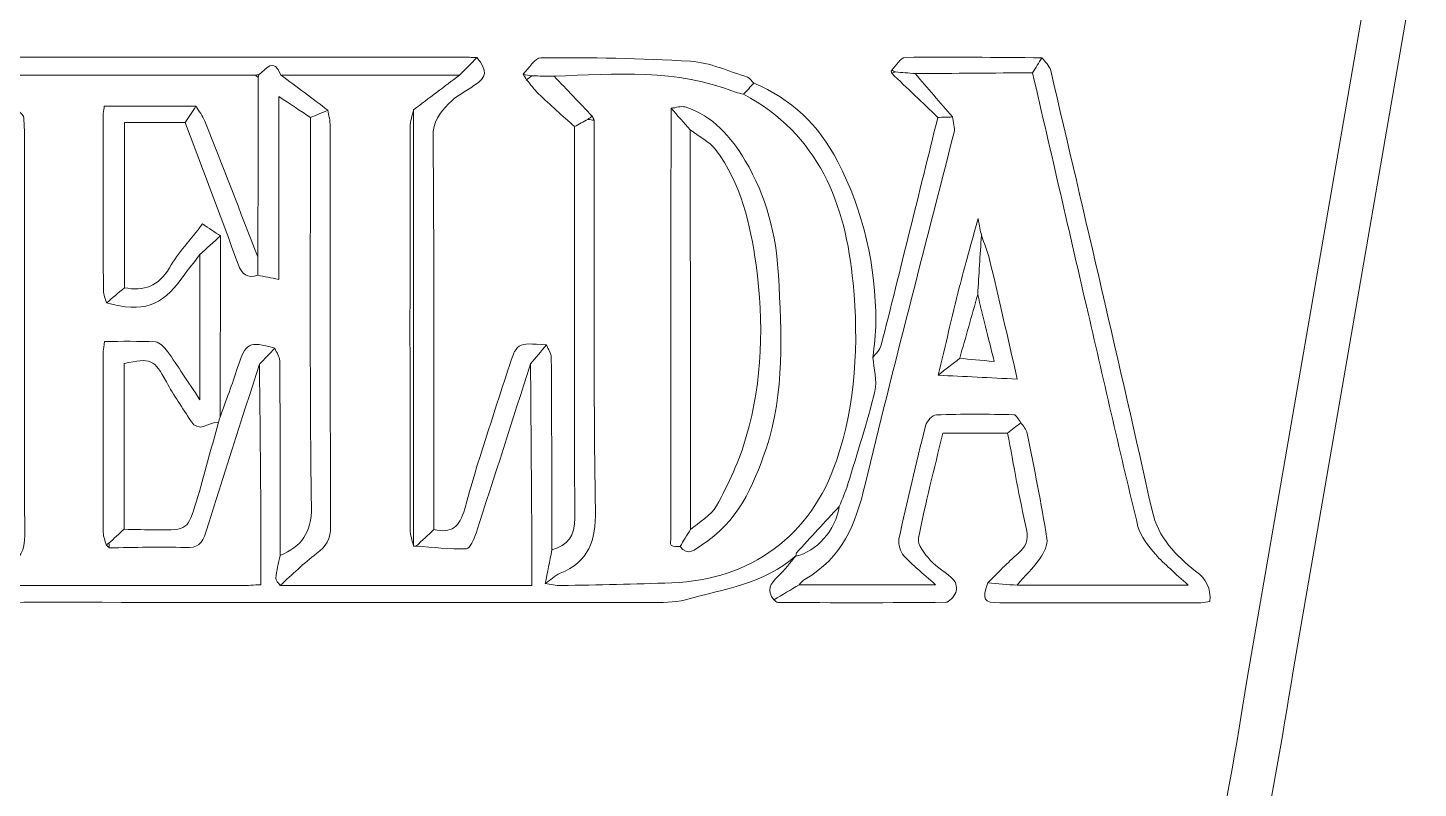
# Model space of a CAD drawing. Header units: inches. Extents: x 0 to 12, y 0 to 12.
# Drawn here: x 5.329 to 6.358, y 2.884 to 3.446 of the extents above; entities that cross this region are included whole.
import ezdxf

# ---------------------------------------------------------------- set-up
doc = ezdxf.new("R2010")
doc.units = ezdxf.units.IN
doc.header["$MEASUREMENT"] = 0

msp = doc.modelspace()

# ---------------------------------------------------------------- linework, layer by layer
at = {"color": 250, "lineweight": 0}
msp.add_line((6.2653, 2.9705), (6.3578, 3.5057), dxfattribs=at)
at = {"color": 5, "lineweight": 0}
msp.add_line((6.2311, 2.9633), (6.319, 3.4717), dxfattribs=at)
for points, knots in [([(5.6613, 3.4239), (5.657, 3.4196), (5.6528, 3.4153), (5.6485, 3.411), (5.6045, 3.411), (5.5605, 3.411), (5.5164, 3.411), (5.511, 3.4247), (5.5055, 3.4153), (5.5, 3.4112), (5.499, 3.4111), (5.498, 3.4111), (5.4971, 3.411), (5.4311, 3.411), (5.3651, 3.411), (5.2991, 3.411), (5.2982, 3.411), (5.2972, 3.411), (5.2962, 3.411), (5.2933, 3.4122), (5.2904, 3.4135), (5.2867, 3.4151), (5.2889, 3.4185), (5.2909, 3.4214), (5.2928, 3.4243), (5.412, 3.4243), (5.5311, 3.4243), (5.6503, 3.4243), (5.654, 3.4243), (5.6576, 3.4241), (5.6613, 3.4239)], [0, 0, 0, 0, 1, 1, 1, 2, 2, 2, 3, 3, 3, 4, 4, 4, 5, 5, 5, 6, 6, 6, 7, 7, 7, 8, 8, 8, 9, 9, 9, 10, 10, 10, 10]), ([(5.5511, 3.385), (5.5468, 3.3832), (5.5425, 3.3814), (5.5382, 3.3796), (5.5309, 3.3844), (5.5235, 3.3893), (5.5148, 3.3951), (5.5148, 3.3493), (5.5148, 3.3052), (5.5148, 3.2599), (5.5089, 3.261), (5.504, 3.262), (5.4992, 3.2629), (5.4992, 3.2674), (5.4993, 3.272), (5.4993, 3.2765), (5.4994, 3.3208), (5.4995, 3.3651), (5.4996, 3.4094), (5.4998, 3.41), (5.4999, 3.4106), (5.5, 3.4112), (5.5055, 3.4153), (5.511, 3.4247), (5.5164, 3.411), (5.528, 3.4023), (5.5396, 3.3937), (5.5511, 3.385)], [0, 0, 0, 0, 1, 1, 1, 2, 2, 2, 3, 3, 3, 4, 4, 4, 5, 5, 5, 6, 6, 6, 7, 7, 7, 8, 8, 8, 9, 9, 9, 9]), ([(5.6613, 3.4239), (5.6695, 3.414), (5.669, 3.4097), (5.6592, 3.4032), (5.6528, 3.3989), (5.6456, 3.3953), (5.6404, 3.3898), (5.6341, 3.3832), (5.6288, 3.3766), (5.6289, 3.3651), (5.6298, 3.2684), (5.6295, 3.1717), (5.6296, 3.0749), (5.6252, 3.0708), (5.6208, 3.0667), (5.6165, 3.0626), (5.6158, 3.0626), (5.6152, 3.0626), (5.6145, 3.0625), (5.6145, 3.1701), (5.6145, 3.2777), (5.6145, 3.3853), (5.6259, 3.3939), (5.6372, 3.4024), (5.6485, 3.411), (5.6528, 3.4153), (5.657, 3.4196), (5.6613, 3.4239)], [0, 0, 0, 0, 1, 1, 1, 2, 2, 2, 3, 3, 3, 4, 4, 4, 5, 5, 5, 6, 6, 6, 7, 7, 7, 8, 8, 8, 9, 9, 9, 9]), ([(5.8662, 3.405), (5.8637, 3.4023), (5.8612, 3.3996), (5.8587, 3.3969), (5.8567, 3.3974), (5.8546, 3.3976), (5.8528, 3.3983), (5.8092, 3.4157), (5.7638, 3.4119), (5.7185, 3.4101), (5.713, 3.4102), (5.7075, 3.4103), (5.702, 3.4104), (5.6998, 3.4108), (5.6977, 3.4112), (5.6955, 3.4116), (5.6999, 3.4158), (5.7043, 3.4238), (5.7087, 3.4238), (5.7456, 3.4239), (5.7826, 3.4236), (5.8195, 3.4212), (5.8337, 3.4203), (5.8476, 3.4138), (5.8615, 3.4095), (5.8633, 3.4089), (5.8646, 3.4065), (5.8662, 3.405)], [0, 0, 0, 0, 1, 1, 1, 2, 2, 2, 3, 3, 3, 4, 4, 4, 5, 5, 5, 6, 6, 6, 7, 7, 7, 8, 8, 8, 9, 9, 9, 9]), ([(5.7467, 3.3806), (5.7373, 3.3905), (5.7279, 3.4003), (5.7185, 3.4101), (5.7638, 3.4119), (5.8092, 3.4157), (5.8528, 3.3983), (5.8546, 3.3976), (5.8567, 3.3974), (5.8587, 3.3969), (5.9143, 3.3669), (5.9341, 3.3163), (5.9397, 3.257), (5.9439, 3.2123), (5.9418, 3.1685), (5.9274, 3.1258), (5.9086, 3.0703), (5.8641, 3.0376), (5.8055, 3.0355), (5.7782, 3.0344), (5.751, 3.034), (5.7238, 3.0335), (5.7198, 3.0334), (5.7159, 3.0344), (5.7119, 3.0349), (5.7156, 3.0375), (5.7189, 3.0408), (5.7229, 3.0425), (5.7443, 3.0512), (5.7493, 3.0666), (5.749, 3.0892), (5.7475, 3.1853), (5.7483, 3.2814), (5.7482, 3.3776), (5.7477, 3.3786), (5.7472, 3.3796), (5.7467, 3.3806)], [0, 0, 0, 0, 1, 1, 1, 2, 2, 2, 3, 3, 3, 4, 4, 4, 5, 5, 5, 6, 6, 6, 7, 7, 7, 8, 8, 8, 9, 9, 9, 10, 10, 10, 11, 11, 11, 12, 12, 12, 12]), ([(6.0794, 3.4238), (6.0771, 3.4201), (6.0748, 3.4164), (6.0725, 3.4127), (6.0435, 3.4125), (6.0146, 3.4123), (5.9856, 3.4121), (5.9808, 3.4125), (5.9759, 3.4129), (5.971, 3.4133), (5.9701, 3.4138), (5.9692, 3.4142), (5.9683, 3.4147), (5.9716, 3.418), (5.9749, 3.4241), (5.9782, 3.4241), (6.0119, 3.4246), (6.0456, 3.424), (6.0794, 3.4238)], [0, 0, 0, 0, 1, 1, 1, 2, 2, 2, 3, 3, 3, 4, 4, 4, 5, 5, 5, 6, 6, 6, 6]), ([(6.0794, 3.4238), (6.0816, 3.4207), (6.0851, 3.4179), (6.0859, 3.4145), (6.1112, 3.3061), (6.1367, 3.1977), (6.1609, 3.089), (6.1655, 3.0684), (6.1786, 3.0557), (6.1931, 3.0442), (6.2014, 3.0377), (6.2044, 3.0317), (6.2037, 3.0216), (6.2016, 3.0213), (6.1993, 3.0208), (6.1971, 3.0208), (6.1474, 3.0207), (6.0978, 3.0207), (6.0482, 3.0208), (6.0361, 3.0208), (6.0351, 3.0226), (6.0393, 3.0354), (6.0465, 3.0348), (6.0538, 3.0342), (6.061, 3.0337), (6.1023, 3.0337), (6.1435, 3.0337), (6.1876, 3.0337), (6.178, 3.0427), (6.1701, 3.0491), (6.1635, 3.0566), (6.1582, 3.0627), (6.1523, 3.0697), (6.1505, 3.0772), (6.1376, 3.1296), (6.1258, 3.1822), (6.1136, 3.2348), (6.0999, 3.2941), (6.0862, 3.3534), (6.0725, 3.4127), (6.0748, 3.4164), (6.0771, 3.4201), (6.0794, 3.4238)], [0, 0, 0, 0, 1, 1, 1, 2, 2, 2, 3, 3, 3, 4, 4, 4, 5, 5, 5, 6, 6, 6, 7, 7, 7, 8, 8, 8, 9, 9, 9, 10, 10, 10, 11, 11, 11, 12, 12, 12, 13, 13, 13, 14, 14, 14, 14]), ([(5.2991, 3.411), (5.3651, 3.411), (5.4311, 3.411), (5.4971, 3.411), (5.4979, 3.4105), (5.4988, 3.4099), (5.4996, 3.4094), (5.4995, 3.3651), (5.4994, 3.3208), (5.4993, 3.2765), (5.4862, 3.31), (5.4732, 3.3436), (5.46, 3.377), (5.4585, 3.3809), (5.4557, 3.3843), (5.4535, 3.3879), (5.4312, 3.3879), (5.4088, 3.3879), (5.3856, 3.3879), (5.3855, 3.3866), (5.3849, 3.3847), (5.3849, 3.3827), (5.3849, 3.339), (5.3848, 3.2952), (5.385, 3.2515), (5.385, 3.2485), (5.3865, 3.2455), (5.3873, 3.2425), (5.4144, 3.2353), (5.4277, 3.2397), (5.4431, 3.2608), (5.4474, 3.2667), (5.4519, 3.2725), (5.4564, 3.2783), (5.4564, 3.2434), (5.4564, 3.2086), (5.4564, 3.1709), (5.4472, 3.1846), (5.4401, 3.1958), (5.4324, 3.2066), (5.4302, 3.2096), (5.4267, 3.2134), (5.4236, 3.2136), (5.4112, 3.2144), (5.3987, 3.214), (5.3858, 3.214), (5.3854, 3.2106), (5.3849, 3.2087), (5.3849, 3.2067), (5.3848, 3.1621), (5.3848, 3.1174), (5.3849, 3.0728), (5.3849, 3.0697), (5.3863, 3.0666), (5.387, 3.0635), (5.3878, 3.0628), (5.3886, 3.0621), (5.3894, 3.0614), (5.4081, 3.0615), (5.4269, 3.0623), (5.4456, 3.0615), (5.4548, 3.0611), (5.4582, 3.0646), (5.4608, 3.0729), (5.4737, 3.1145), (5.4872, 3.1558), (5.5005, 3.1973), (5.5008, 3.1607), (5.5012, 3.1241), (5.5015, 3.0875), (5.5016, 3.0701), (5.5015, 3.0527), (5.5015, 3.0341), (5.4962, 3.0338), (5.4918, 3.0335), (5.4875, 3.0335), (5.4298, 3.0334), (5.372, 3.0335), (5.3142, 3.0334), (5.3094, 3.0334), (5.3046, 3.0326), (5.2998, 3.0322), (5.2998, 3.0321), (5.299, 3.0331), (5.299, 3.0331), (5.304, 3.0378), (5.3083, 3.0436), (5.314, 3.047), (5.3234, 3.0526), (5.3269, 3.0597), (5.3268, 3.0708), (5.3264, 3.1696), (5.3266, 3.2684), (5.3266, 3.3671), (5.3266, 3.3716), (5.3262, 3.376), (5.326, 3.3805), (5.3169, 3.39), (5.3079, 3.3995), (5.2988, 3.409), (5.2989, 3.4097), (5.299, 3.4103), (5.2991, 3.411)], [0, 0, 0, 0, 1, 1, 1, 2, 2, 2, 3, 3, 3, 4, 4, 4, 5, 5, 5, 6, 6, 6, 7, 7, 7, 8, 8, 8, 9, 9, 9, 10, 10, 10, 11, 11, 11, 12, 12, 12, 13, 13, 13, 14, 14, 14, 15, 15, 15, 16, 16, 16, 17, 17, 17, 18, 18, 18, 19, 19, 19, 20, 20, 20, 21, 21, 21, 22, 22, 22, 23, 23, 23, 24, 24, 24, 25, 25, 25, 26, 26, 26, 27, 27, 27, 28, 28, 28, 29, 29, 29, 30, 30, 30, 31, 31, 31, 32, 32, 32, 33, 33, 33, 34, 34, 34, 34]), ([(5.5, 3.4112), (5.4999, 3.4106), (5.4998, 3.41), (5.4996, 3.4094), (5.4988, 3.4099), (5.4979, 3.4105), (5.4971, 3.411), (5.498, 3.4111), (5.499, 3.4111), (5.5, 3.4112)], [0, 0, 0, 0, 1, 1, 1, 2, 2, 2, 3, 3, 3, 3]), ([(5.6165, 3.0626), (5.6288, 3.0618), (5.6412, 3.0603), (5.6536, 3.0607), (5.6561, 3.0608), (5.6593, 3.0679), (5.6607, 3.0722), (5.6743, 3.1139), (5.6877, 3.1557), (5.701, 3.1975), (5.7014, 3.1536), (5.7017, 3.1096), (5.702, 3.0657), (5.702, 3.0555), (5.702, 3.0454), (5.702, 3.0336), (5.6393, 3.0336), (5.5776, 3.0336), (5.5158, 3.0336), (5.5248, 3.0415), (5.5332, 3.0501), (5.5427, 3.0571), (5.5499, 3.0624), (5.5531, 3.0679), (5.5531, 3.0772), (5.5527, 3.1759), (5.5529, 3.2746), (5.5528, 3.3733), (5.5528, 3.3772), (5.5517, 3.3811), (5.5511, 3.385), (5.5396, 3.3937), (5.528, 3.4023), (5.5164, 3.411), (5.5605, 3.411), (5.6045, 3.411), (5.6485, 3.411), (5.6372, 3.4024), (5.6259, 3.3939), (5.6145, 3.3853), (5.6136, 3.3811), (5.612, 3.3769), (5.612, 3.3727), (5.6118, 3.2735), (5.6118, 3.1743), (5.612, 3.075), (5.612, 3.0708), (5.6136, 3.0667), (5.6145, 3.0625), (5.6152, 3.0626), (5.6158, 3.0626), (5.6165, 3.0626)], [0, 0, 0, 0, 1, 1, 1, 2, 2, 2, 3, 3, 3, 4, 4, 4, 5, 5, 5, 6, 6, 6, 7, 7, 7, 8, 8, 8, 9, 9, 9, 10, 10, 10, 11, 11, 11, 12, 12, 12, 13, 13, 13, 14, 14, 14, 15, 15, 15, 16, 16, 16, 17, 17, 17, 17]), ([(5.702, 3.4104), (5.7007, 3.4094), (5.6994, 3.4085), (5.6981, 3.4076), (5.6972, 3.4089), (5.6964, 3.4103), (5.6955, 3.4116), (5.6977, 3.4112), (5.6998, 3.4108), (5.702, 3.4104)], [0, 0, 0, 0, 1, 1, 1, 2, 2, 2, 3, 3, 3, 3]), ([(5.702, 3.4104), (5.7075, 3.4103), (5.713, 3.4102), (5.7185, 3.4101), (5.7279, 3.4003), (5.7373, 3.3905), (5.7467, 3.3806), (5.7456, 3.3798), (5.7445, 3.379), (5.7434, 3.3782), (5.7401, 3.3765), (5.7369, 3.3747), (5.7336, 3.3729), (5.7247, 3.3809), (5.7157, 3.3889), (5.707, 3.3971), (5.7037, 3.4002), (5.701, 3.4041), (5.6981, 3.4076), (5.6994, 3.4085), (5.7007, 3.4094), (5.702, 3.4104)], [0, 0, 0, 0, 1, 1, 1, 2, 2, 2, 3, 3, 3, 4, 4, 4, 5, 5, 5, 6, 6, 6, 7, 7, 7, 7]), ([(6.0132, 3.38), (6.004, 3.3907), (5.9948, 3.4014), (5.9856, 3.4121), (6.0146, 3.4123), (6.0435, 3.4125), (6.0725, 3.4127), (6.0862, 3.3534), (6.0999, 3.2941), (6.1136, 3.2348), (6.1258, 3.1822), (6.1376, 3.1296), (6.1505, 3.0772), (6.1523, 3.0697), (6.1582, 3.0627), (6.1635, 3.0566), (6.1701, 3.0491), (6.178, 3.0427), (6.1876, 3.0337), (6.1435, 3.0337), (6.1023, 3.0337), (6.061, 3.0337), (6.0668, 3.0403), (6.073, 3.0465), (6.078, 3.0536), (6.0809, 3.0578), (6.0839, 3.0637), (6.0831, 3.0683), (6.0789, 3.0943), (6.0737, 3.1202), (6.0686, 3.146), (6.068, 3.1488), (6.0655, 3.1513), (6.0639, 3.1539), (6.0621, 3.1559), (6.0604, 3.1598), (6.0586, 3.1598), (6.0395, 3.1603), (6.0204, 3.1604), (6.0013, 3.1597), (5.9985, 3.1596), (5.9941, 3.155), (5.9933, 3.1517), (5.9863, 3.1238), (5.9796, 3.0958), (5.9736, 3.0677), (5.9728, 3.064), (5.9747, 3.0584), (5.9773, 3.0555), (5.9835, 3.0486), (5.9908, 3.0429), (6.0007, 3.0341), (5.9647, 3.0341), (5.9322, 3.0341), (5.8998, 3.0341), (5.9013, 3.0355), (5.9025, 3.0373), (5.9043, 3.0382), (5.9314, 3.0538), (5.9416, 3.0788), (5.9486, 3.1081), (5.9694, 3.1953), (5.9925, 3.2819), (6.0144, 3.3688), (6.0153, 3.3722), (6.0137, 3.3762), (6.0132, 3.38)], [0, 0, 0, 0, 1, 1, 1, 2, 2, 2, 3, 3, 3, 4, 4, 4, 5, 5, 5, 6, 6, 6, 7, 7, 7, 8, 8, 8, 9, 9, 9, 10, 10, 10, 11, 11, 11, 12, 12, 12, 13, 13, 13, 14, 14, 14, 15, 15, 15, 16, 16, 16, 17, 17, 17, 18, 18, 18, 19, 19, 19, 20, 20, 20, 21, 21, 21, 22, 22, 22, 22]), ([(5.971, 3.4133), (5.9701, 3.413), (5.9692, 3.4126), (5.9683, 3.4123), (5.9682, 3.4128), (5.968, 3.4134), (5.9679, 3.4139), (5.9679, 3.4141), (5.9682, 3.4144), (5.9683, 3.4147), (5.9692, 3.4142), (5.9701, 3.4138), (5.971, 3.4133)], [0, 0, 0, 0, 1, 1, 1, 2, 2, 2, 3, 3, 3, 4, 4, 4, 4]), ([(5.971, 3.4133), (5.9759, 3.4129), (5.9808, 3.4125), (5.9856, 3.4121), (5.9948, 3.4014), (6.004, 3.3907), (6.0132, 3.38), (6.0096, 3.3799), (6.006, 3.3798), (6.0024, 3.3797), (5.9911, 3.3906), (5.9797, 3.4014), (5.9683, 3.4123), (5.9692, 3.4126), (5.9701, 3.413), (5.971, 3.4133)], [0, 0, 0, 0, 1, 1, 1, 2, 2, 2, 3, 3, 3, 4, 4, 4, 5, 5, 5, 5]), ([(5.8662, 3.405), (5.894, 3.3932), (5.9142, 3.3743), (5.9284, 3.3469), (5.9477, 3.3093), (5.9565, 3.27), (5.9566, 3.2283), (5.9566, 3.2196), (5.9552, 3.2109), (5.9544, 3.2022), (5.955, 3.1938), (5.9577, 3.185), (5.9558, 3.1773), (5.9502, 3.1542), (5.9428, 3.1315), (5.9359, 3.1087), (5.9342, 3.103), (5.9317, 3.0975), (5.9295, 3.0919), (5.9189, 3.0805), (5.9083, 3.0691), (5.8978, 3.0577), (5.8974, 3.0572), (5.8976, 3.0561), (5.8976, 3.0553), (5.8976, 3.0553), (5.8976, 3.0556), (5.8976, 3.0556), (5.8742, 3.0351), (5.8442, 3.0307), (5.8157, 3.023), (5.8072, 3.0207), (5.7979, 3.021), (5.789, 3.021), (5.6347, 3.0209), (5.4804, 3.0208), (5.3261, 3.0212), (5.3142, 3.0212), (5.3095, 3.0169), (5.3065, 3.0062), (5.2996, 2.9813), (5.2912, 2.9569), (5.284, 2.9321), (5.2816, 2.9236), (5.278, 2.9201), (5.2683, 2.9201), (5.1453, 2.9204), (5.0224, 2.9202), (4.8994, 2.9198), (4.8878, 2.9197), (4.8834, 2.9245), (4.8833, 2.9352), (4.8887, 2.9347), (4.8941, 2.9342), (4.8995, 2.9338), (4.9048, 2.9335), (4.9101, 2.9331), (4.9153, 2.933), (5.0044, 2.933), (5.0934, 2.933), (5.1824, 2.933), (5.2072, 2.933), (5.232, 2.9328), (5.2568, 2.9333), (5.2608, 2.9333), (5.2673, 2.9358), (5.2683, 2.9387), (5.2793, 2.9697), (5.2894, 3.001), (5.2998, 3.0322), (5.3046, 3.0326), (5.3094, 3.0334), (5.3142, 3.0334), (5.372, 3.0335), (5.4298, 3.0334), (5.4875, 3.0335), (5.4918, 3.0335), (5.4962, 3.0338), (5.5015, 3.0341), (5.5015, 3.0527), (5.5016, 3.0701), (5.5015, 3.0875), (5.5012, 3.1241), (5.5008, 3.1607), (5.5005, 3.1973), (5.5043, 3.2012), (5.5081, 3.2051), (5.5118, 3.209), (5.5131, 3.2059), (5.5154, 3.2028), (5.5155, 3.1997), (5.5158, 3.1517), (5.5158, 3.1036), (5.5158, 3.0556), (5.5146, 3.05), (5.5131, 3.0445), (5.5125, 3.0389), (5.5123, 3.0373), (5.5146, 3.0354), (5.5158, 3.0336), (5.5776, 3.0336), (5.6393, 3.0336), (5.702, 3.0336), (5.702, 3.0454), (5.702, 3.0555), (5.702, 3.0657), (5.7017, 3.1096), (5.7014, 3.1536), (5.701, 3.1975), (5.705, 3.2021), (5.7089, 3.2068), (5.7128, 3.2114), (5.714, 3.2083), (5.7164, 3.2052), (5.7164, 3.2021), (5.7167, 3.1547), (5.7168, 3.1072), (5.7169, 3.0598), (5.7152, 3.0515), (5.7136, 3.0432), (5.7119, 3.0349), (5.7159, 3.0344), (5.7198, 3.0334), (5.7238, 3.0335), (5.751, 3.034), (5.7782, 3.0344), (5.8055, 3.0355), (5.8641, 3.0376), (5.9086, 3.0703), (5.9274, 3.1258), (5.9418, 3.1685), (5.9439, 3.2123), (5.9397, 3.257), (5.9341, 3.3163), (5.9143, 3.3669), (5.8587, 3.3969), (5.8612, 3.3996), (5.8637, 3.4023), (5.8662, 3.405)], [0, 0, 0, 0, 1, 1, 1, 2, 2, 2, 3, 3, 3, 4, 4, 4, 5, 5, 5, 6, 6, 6, 7, 7, 7, 8, 8, 8, 9, 9, 9, 10, 10, 10, 11, 11, 11, 12, 12, 12, 13, 13, 13, 14, 14, 14, 15, 15, 15, 16, 16, 16, 17, 17, 17, 18, 18, 18, 19, 19, 19, 20, 20, 20, 21, 21, 21, 22, 22, 22, 23, 23, 23, 24, 24, 24, 25, 25, 25, 26, 26, 26, 27, 27, 27, 28, 28, 28, 29, 29, 29, 30, 30, 30, 31, 31, 31, 32, 32, 32, 33, 33, 33, 34, 34, 34, 35, 35, 35, 36, 36, 36, 37, 37, 37, 38, 38, 38, 39, 39, 39, 40, 40, 40, 41, 41, 41, 42, 42, 42, 43, 43, 43, 44, 44, 44, 45, 45, 45, 46, 46, 46, 46]), ([(5.4455, 3.3759), (5.4309, 3.3759), (5.4164, 3.3759), (5.4005, 3.3759), (5.4005, 3.3346), (5.4005, 3.2941), (5.4005, 3.2537), (5.3961, 3.2499), (5.3917, 3.2462), (5.3873, 3.2425), (5.3865, 3.2455), (5.385, 3.2485), (5.385, 3.2515), (5.3848, 3.2952), (5.3849, 3.339), (5.3849, 3.3827), (5.3849, 3.3847), (5.3855, 3.3866), (5.3856, 3.3879), (5.4088, 3.3879), (5.4312, 3.3879), (5.4535, 3.3879), (5.4509, 3.3839), (5.4482, 3.3799), (5.4455, 3.3759)], [0, 0, 0, 0, 1, 1, 1, 2, 2, 2, 3, 3, 3, 4, 4, 4, 5, 5, 5, 6, 6, 6, 7, 7, 7, 8, 8, 8, 8]), ([(5.4455, 3.3759), (5.4482, 3.3799), (5.4509, 3.3839), (5.4535, 3.3879), (5.4557, 3.3843), (5.4585, 3.3809), (5.46, 3.377), (5.4732, 3.3436), (5.4862, 3.31), (5.4993, 3.2765), (5.4993, 3.272), (5.4992, 3.2674), (5.4992, 3.2629), (5.4915, 3.2606), (5.4875, 3.2634), (5.4847, 3.2711), (5.4719, 3.3061), (5.4586, 3.341), (5.4455, 3.3759)], [0, 0, 0, 0, 1, 1, 1, 2, 2, 2, 3, 3, 3, 4, 4, 4, 5, 5, 5, 6, 6, 6, 6]), ([(5.5158, 3.0556), (5.5313, 3.0626), (5.5392, 3.0721), (5.5389, 3.0915), (5.5376, 3.1875), (5.5382, 3.2836), (5.5382, 3.3796), (5.5425, 3.3814), (5.5468, 3.3832), (5.5511, 3.385), (5.5517, 3.3811), (5.5528, 3.3772), (5.5528, 3.3733), (5.5529, 3.2746), (5.5527, 3.1759), (5.5531, 3.0772), (5.5531, 3.0679), (5.5499, 3.0624), (5.5427, 3.0571), (5.5332, 3.0501), (5.5248, 3.0415), (5.5158, 3.0336), (5.5146, 3.0354), (5.5123, 3.0373), (5.5125, 3.0389), (5.5131, 3.0445), (5.5146, 3.05), (5.5158, 3.0556)], [0, 0, 0, 0, 1, 1, 1, 2, 2, 2, 3, 3, 3, 4, 4, 4, 5, 5, 5, 6, 6, 6, 7, 7, 7, 8, 8, 8, 9, 9, 9, 9]), ([(5.6145, 3.0625), (5.6136, 3.0667), (5.612, 3.0708), (5.612, 3.075), (5.6118, 3.1743), (5.6118, 3.2735), (5.612, 3.3727), (5.612, 3.3769), (5.6136, 3.3811), (5.6145, 3.3853), (5.6145, 3.2777), (5.6145, 3.1701), (5.6145, 3.0625)], [0, 0, 0, 0, 1, 1, 1, 2, 2, 2, 3, 3, 3, 4, 4, 4, 4]), ([(5.8117, 3.0623), (5.8174, 3.0546), (5.823, 3.0605), (5.8275, 3.0633), (5.8539, 3.08), (5.8659, 3.1066), (5.8753, 3.1347), (5.8893, 3.1766), (5.8868, 3.22), (5.8845, 3.2629), (5.8829, 3.2926), (5.8755, 3.3216), (5.8599, 3.3477), (5.8493, 3.3655), (5.8361, 3.3808), (5.8155, 3.3874), (5.8124, 3.3883), (5.8085, 3.3868), (5.805, 3.3865), (5.8049, 3.2807), (5.8049, 3.1749), (5.8048, 3.0691), (5.8048, 3.0671), (5.8042, 3.064), (5.8052, 3.0633), (5.8067, 3.0621), (5.8095, 3.0626), (5.8117, 3.0623)], [0, 0, 0, 0, 1, 1, 1, 2, 2, 2, 3, 3, 3, 4, 4, 4, 5, 5, 5, 6, 6, 6, 7, 7, 7, 8, 8, 8, 9, 9, 9, 9]), ([(5.8193, 3.0748), (5.8168, 3.0707), (5.8142, 3.0665), (5.8117, 3.0623), (5.8095, 3.0626), (5.8067, 3.0621), (5.8052, 3.0633), (5.8042, 3.064), (5.8048, 3.0671), (5.8048, 3.0691), (5.8049, 3.1749), (5.8049, 3.2807), (5.805, 3.3865), (5.8098, 3.3811), (5.8145, 3.3758), (5.8192, 3.3704), (5.8193, 3.2719), (5.8193, 3.1734), (5.8193, 3.0748)], [0, 0, 0, 0, 1, 1, 1, 2, 2, 2, 3, 3, 3, 4, 4, 4, 5, 5, 5, 6, 6, 6, 6]), ([(5.805, 3.3865), (5.8085, 3.3868), (5.8124, 3.3883), (5.8155, 3.3874), (5.8361, 3.3808), (5.8493, 3.3655), (5.8599, 3.3477), (5.8755, 3.3216), (5.8829, 3.2926), (5.8845, 3.2629), (5.8868, 3.22), (5.8893, 3.1766), (5.8753, 3.1347), (5.8659, 3.1066), (5.8539, 3.08), (5.8275, 3.0633), (5.823, 3.0605), (5.8174, 3.0546), (5.8117, 3.0623), (5.8142, 3.0665), (5.8168, 3.0707), (5.8193, 3.0748), (5.8259, 3.0806), (5.8348, 3.0852), (5.8387, 3.0924), (5.8475, 3.1087), (5.8556, 3.1259), (5.8607, 3.1436), (5.8727, 3.1852), (5.8737, 3.2279), (5.8679, 3.2706), (5.8637, 3.3009), (5.857, 3.3309), (5.8378, 3.3559), (5.8332, 3.362), (5.8255, 3.3657), (5.8192, 3.3704), (5.8145, 3.3758), (5.8098, 3.3811), (5.805, 3.3865)], [0, 0, 0, 0, 1, 1, 1, 2, 2, 2, 3, 3, 3, 4, 4, 4, 5, 5, 5, 6, 6, 6, 7, 7, 7, 8, 8, 8, 9, 9, 9, 10, 10, 10, 11, 11, 11, 12, 12, 12, 13, 13, 13, 13]), ([(5.7119, 3.0349), (5.7136, 3.0432), (5.7152, 3.0515), (5.7169, 3.0598), (5.7287, 3.0634), (5.7339, 3.0701), (5.7338, 3.0836), (5.7332, 3.1801), (5.7336, 3.2765), (5.7336, 3.3729), (5.7369, 3.3747), (5.7401, 3.3765), (5.7434, 3.3782), (5.745, 3.378), (5.7466, 3.3778), (5.7482, 3.3776), (5.7483, 3.2814), (5.7475, 3.1853), (5.749, 3.0892), (5.7493, 3.0666), (5.7443, 3.0512), (5.7229, 3.0425), (5.7189, 3.0408), (5.7156, 3.0375), (5.7119, 3.0349)], [0, 0, 0, 0, 1, 1, 1, 2, 2, 2, 3, 3, 3, 4, 4, 4, 5, 5, 5, 6, 6, 6, 7, 7, 7, 8, 8, 8, 8]), ([(5.7467, 3.3806), (5.7472, 3.3796), (5.7477, 3.3786), (5.7482, 3.3776), (5.7466, 3.3778), (5.745, 3.378), (5.7434, 3.3782), (5.7445, 3.379), (5.7456, 3.3798), (5.7467, 3.3806)], [0, 0, 0, 0, 1, 1, 1, 2, 2, 2, 3, 3, 3, 3]), ([(5.9295, 3.0919), (5.9317, 3.0975), (5.9342, 3.103), (5.9359, 3.1087), (5.9428, 3.1315), (5.9502, 3.1542), (5.9558, 3.1773), (5.9577, 3.185), (5.955, 3.1938), (5.9544, 3.2022), (5.9565, 3.2051), (5.9596, 3.2079), (5.9605, 3.2112), (5.9746, 3.2673), (5.9885, 3.3235), (6.0024, 3.3797), (6.006, 3.3798), (6.0096, 3.3799), (6.0132, 3.38), (6.0137, 3.3762), (6.0153, 3.3722), (6.0144, 3.3688), (5.9925, 3.2819), (5.9694, 3.1953), (5.9486, 3.1081), (5.9416, 3.0788), (5.9314, 3.0538), (5.9043, 3.0382), (5.9025, 3.0373), (5.9013, 3.0355), (5.8998, 3.0341), (5.8936, 3.0304), (5.8874, 3.0266), (5.8811, 3.0229), (5.8753, 3.0299), (5.8784, 3.035), (5.8843, 3.0403), (5.8892, 3.0448), (5.8932, 3.0504), (5.8976, 3.0556), (5.8976, 3.0556), (5.8976, 3.0553), (5.8976, 3.0553), (5.9124, 3.0582), (5.9268, 3.0747), (5.9295, 3.0919)], [0, 0, 0, 0, 1, 1, 1, 2, 2, 2, 3, 3, 3, 4, 4, 4, 5, 5, 5, 6, 6, 6, 7, 7, 7, 8, 8, 8, 9, 9, 9, 10, 10, 10, 11, 11, 11, 12, 12, 12, 13, 13, 13, 14, 14, 14, 15, 15, 15, 15]), ([(6.0346, 3.2925), (6.0339, 3.2958), (6.0333, 3.2991), (6.0322, 3.3049), (6.0271, 3.2863), (6.0224, 3.2701), (6.0183, 3.2538), (6.0128, 3.2322), (6.0079, 3.2106), (6.0027, 3.189), (6.0218, 3.1881), (6.0408, 3.1871), (6.0612, 3.1862), (6.054, 3.2172), (6.0475, 3.246), (6.0407, 3.2746), (6.0393, 3.2807), (6.0367, 3.2865), (6.0346, 3.2925)], [0, 0, 0, 0, 1, 1, 1, 2, 2, 2, 3, 3, 3, 4, 4, 4, 5, 5, 5, 6, 6, 6, 6]), ([(6.0346, 3.2925), (6.0337, 3.2778), (6.0328, 3.2632), (6.0319, 3.2486), (6.0275, 3.2329), (6.023, 3.2172), (6.0186, 3.2016), (6.0133, 3.1974), (6.008, 3.1932), (6.0027, 3.189), (6.0079, 3.2106), (6.0128, 3.2322), (6.0183, 3.2538), (6.0224, 3.2701), (6.0271, 3.2863), (6.0322, 3.3049), (6.0333, 3.2991), (6.0339, 3.2958), (6.0346, 3.2925)], [0, 0, 0, 0, 1, 1, 1, 2, 2, 2, 3, 3, 3, 4, 4, 4, 5, 5, 5, 6, 6, 6, 6]), ([(5.3873, 3.2425), (5.3917, 3.2462), (5.3961, 3.2499), (5.4005, 3.2537), (5.415, 3.2511), (5.4259, 3.2547), (5.4339, 3.2685), (5.4403, 3.2796), (5.4494, 3.2892), (5.4584, 3.3009), (5.463, 3.2978), (5.4674, 3.2949), (5.4717, 3.292), (5.4666, 3.2874), (5.4615, 3.2828), (5.4564, 3.2783), (5.4519, 3.2725), (5.4474, 3.2667), (5.4431, 3.2608), (5.4277, 3.2397), (5.4144, 3.2353), (5.3873, 3.2425)], [0, 0, 0, 0, 1, 1, 1, 2, 2, 2, 3, 3, 3, 4, 4, 4, 5, 5, 5, 6, 6, 6, 7, 7, 7, 7]), ([(6.0346, 3.2925), (6.0367, 3.2865), (6.0393, 3.2807), (6.0407, 3.2746), (6.0475, 3.246), (6.054, 3.2172), (6.0612, 3.1862), (6.0408, 3.1871), (6.0218, 3.1881), (6.0027, 3.189), (6.008, 3.1932), (6.0133, 3.1974), (6.0186, 3.2016), (6.0262, 3.2008), (6.0338, 3.2001), (6.0441, 3.1991), (6.0395, 3.2177), (6.0357, 3.2331), (6.0319, 3.2486), (6.0328, 3.2632), (6.0337, 3.2778), (6.0346, 3.2925)], [0, 0, 0, 0, 1, 1, 1, 2, 2, 2, 3, 3, 3, 4, 4, 4, 5, 5, 5, 6, 6, 6, 7, 7, 7, 7]), ([(5.4713, 3.1579), (5.4709, 3.1567), (5.4705, 3.1554), (5.4701, 3.1542), (5.4633, 3.155), (5.4559, 3.1452), (5.4496, 3.1553), (5.4436, 3.1649), (5.437, 3.1741), (5.4316, 3.1841), (5.4228, 3.2006), (5.4199, 3.2022), (5.4003, 3.1976), (5.4003, 3.1569), (5.4003, 3.116), (5.4003, 3.0751), (5.3965, 3.0717), (5.3928, 3.0682), (5.3891, 3.0648), (5.3884, 3.0644), (5.3877, 3.064), (5.387, 3.0635), (5.3863, 3.0666), (5.3849, 3.0697), (5.3849, 3.0728), (5.3848, 3.1174), (5.3848, 3.1621), (5.3849, 3.2067), (5.3849, 3.2087), (5.3854, 3.2106), (5.3858, 3.214), (5.3987, 3.214), (5.4112, 3.2144), (5.4236, 3.2136), (5.4267, 3.2134), (5.4302, 3.2096), (5.4324, 3.2066), (5.4401, 3.1958), (5.4472, 3.1846), (5.4564, 3.1709), (5.4564, 3.2086), (5.4564, 3.2434), (5.4564, 3.2783), (5.4615, 3.2828), (5.4666, 3.2874), (5.4717, 3.292), (5.4716, 3.2473), (5.4715, 3.2026), (5.4713, 3.1579)], [0, 0, 0, 0, 1, 1, 1, 2, 2, 2, 3, 3, 3, 4, 4, 4, 5, 5, 5, 6, 6, 6, 7, 7, 7, 8, 8, 8, 9, 9, 9, 10, 10, 10, 11, 11, 11, 12, 12, 12, 13, 13, 13, 14, 14, 14, 15, 15, 15, 16, 16, 16, 16]), ([(5.4713, 3.1579), (5.4757, 3.1702), (5.4803, 3.1824), (5.4843, 3.1947), (5.4904, 3.2132), (5.4924, 3.2144), (5.5118, 3.209), (5.5081, 3.2051), (5.5043, 3.2012), (5.5005, 3.1973), (5.4872, 3.1558), (5.4737, 3.1145), (5.4608, 3.0729), (5.4582, 3.0646), (5.4548, 3.0611), (5.4456, 3.0615), (5.4269, 3.0623), (5.4081, 3.0615), (5.3894, 3.0614), (5.3893, 3.0625), (5.3892, 3.0637), (5.3891, 3.0648), (5.3928, 3.0682), (5.3965, 3.0717), (5.4003, 3.0751), (5.4084, 3.0749), (5.4165, 3.0747), (5.4246, 3.0747), (5.4472, 3.0746), (5.4475, 3.0746), (5.4539, 3.0958), (5.4596, 3.1152), (5.4647, 3.1347), (5.4701, 3.1542), (5.4705, 3.1554), (5.4709, 3.1567), (5.4713, 3.1579)], [0, 0, 0, 0, 1, 1, 1, 2, 2, 2, 3, 3, 3, 4, 4, 4, 5, 5, 5, 6, 6, 6, 7, 7, 7, 8, 8, 8, 9, 9, 9, 10, 10, 10, 11, 11, 11, 12, 12, 12, 12]), ([(5.6165, 3.0626), (5.6208, 3.0667), (5.6252, 3.0708), (5.6296, 3.0749), (5.6427, 3.0719), (5.6485, 3.0766), (5.6523, 3.0902), (5.6617, 3.1247), (5.6733, 3.1586), (5.6842, 3.1927), (5.6907, 3.2132), (5.6908, 3.2132), (5.7128, 3.2114), (5.7089, 3.2068), (5.705, 3.2021), (5.701, 3.1975), (5.6877, 3.1557), (5.6743, 3.1139), (5.6607, 3.0722), (5.6593, 3.0679), (5.6561, 3.0608), (5.6536, 3.0607), (5.6412, 3.0603), (5.6288, 3.0618), (5.6165, 3.0626)], [0, 0, 0, 0, 1, 1, 1, 2, 2, 2, 3, 3, 3, 4, 4, 4, 5, 5, 5, 6, 6, 6, 7, 7, 7, 8, 8, 8, 8]), ([(5.8811, 3.0229), (5.8874, 3.0266), (5.8936, 3.0304), (5.8998, 3.0341), (5.9322, 3.0341), (5.9647, 3.0341), (6.0007, 3.0341), (5.9908, 3.0429), (5.9835, 3.0486), (5.9773, 3.0555), (5.9747, 3.0584), (5.9728, 3.064), (5.9736, 3.0677), (5.9796, 3.0958), (5.9863, 3.1238), (5.9933, 3.1517), (5.9941, 3.155), (5.9985, 3.1596), (6.0013, 3.1597), (6.0204, 3.1604), (6.0395, 3.1603), (6.0586, 3.1598), (6.0604, 3.1598), (6.0621, 3.1559), (6.0639, 3.1539), (6.0606, 3.1513), (6.0573, 3.1487), (6.054, 3.1461), (6.0382, 3.1461), (6.0224, 3.1461), (6.0061, 3.1461), (5.9998, 3.1197), (5.993, 3.0942), (5.9881, 3.0684), (5.9871, 3.0637), (5.9927, 3.0568), (5.9968, 3.0523), (6.0019, 3.0467), (6.0089, 3.0429), (6.0142, 3.0375), (6.0161, 3.0356), (6.0167, 3.0309), (6.0156, 3.0283), (6.0144, 3.0253), (6.0108, 3.0211), (6.0082, 3.0211), (5.9668, 3.0206), (5.9253, 3.0208), (5.8839, 3.0209), (5.883, 3.0209), (5.8821, 3.0222), (5.8811, 3.0229)], [0, 0, 0, 0, 1, 1, 1, 2, 2, 2, 3, 3, 3, 4, 4, 4, 5, 5, 5, 6, 6, 6, 7, 7, 7, 8, 8, 8, 9, 9, 9, 10, 10, 10, 11, 11, 11, 12, 12, 12, 13, 13, 13, 14, 14, 14, 15, 15, 15, 16, 16, 16, 17, 17, 17, 17]), ([(6.054, 3.1461), (6.0573, 3.1487), (6.0606, 3.1513), (6.0639, 3.1539), (6.0655, 3.1513), (6.068, 3.1488), (6.0686, 3.146), (6.0737, 3.1202), (6.0789, 3.0943), (6.0831, 3.0683), (6.0839, 3.0637), (6.0809, 3.0578), (6.078, 3.0536), (6.073, 3.0465), (6.0668, 3.0403), (6.061, 3.0337), (6.0538, 3.0342), (6.0465, 3.0348), (6.0393, 3.0354), (6.0467, 3.0427), (6.0539, 3.0503), (6.0618, 3.0572), (6.0675, 3.0622), (6.0697, 3.0669), (6.0679, 3.075), (6.0627, 3.0985), (6.0586, 3.1224), (6.054, 3.1461)], [0, 0, 0, 0, 1, 1, 1, 2, 2, 2, 3, 3, 3, 4, 4, 4, 5, 5, 5, 6, 6, 6, 7, 7, 7, 8, 8, 8, 9, 9, 9, 9]), ([(5.387, 3.0635), (5.3877, 3.064), (5.3884, 3.0644), (5.3891, 3.0648), (5.3892, 3.0637), (5.3893, 3.0625), (5.3894, 3.0614), (5.3886, 3.0621), (5.3878, 3.0628), (5.387, 3.0635)], [0, 0, 0, 0, 1, 1, 1, 2, 2, 2, 3, 3, 3, 3]), ([(5.5289, 2.0012), (5.4262, 2.0776), (5.2459, 2.2118), (5.0207, 2.4312), (4.8748, 2.6806), (4.8426, 2.8654), (4.8268, 2.9633)], [0, 0, 0, 0, 0.0808468, 0.1419248, 0.197496, 0.2597021, 0.2597021, 0.2597021, 0.2597021]), ([(5.5289, 2.0012), (5.6317, 2.0776), (5.812, 2.2118), (6.0372, 2.4312), (6.1831, 2.6806), (6.2152, 2.8654), (6.2311, 2.9633)], [0, 0, 0, 0, 0.0808468, 0.1419248, 0.197496, 0.2597021, 0.2597021, 0.2597021, 0.2597021])]:
    msp.add_open_spline(points, degree=3, knots=knots, dxfattribs=at)
at = {"color": 250, "lineweight": 0}
for points in [[(5.5262, 1.9577), (5.418, 2.0382), (5.2282, 2.1795), (4.9912, 2.4105), (4.8376, 2.673), (4.8038, 2.8675), (4.7871, 2.9705)], [(5.5262, 1.9577), (5.6343, 2.0382), (5.8242, 2.1795), (6.0612, 2.4105), (6.2147, 2.673), (6.2486, 2.8675), (6.2653, 2.9705)]]:
    msp.add_open_spline(points, degree=3, knots=[0, 0, 0, 0, 0.0808468, 0.1419248, 0.197496, 0.2597021, 0.2597021, 0.2597021, 0.2597021], dxfattribs=at)

doc.saveas('drawing.dxf')
